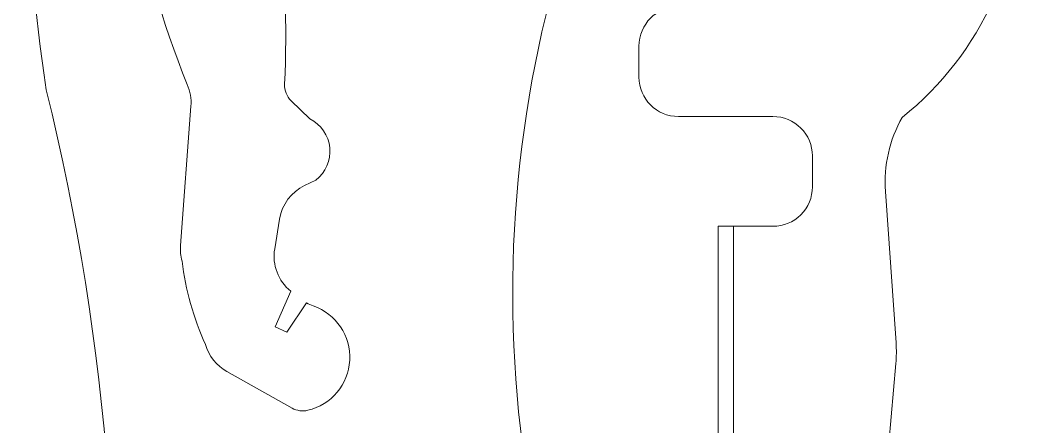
# Model space of a CAD drawing. Header units: millimetres. Extents: x 570 to 650.8, y -8.3 to 42.9.
# Drawn here: x 598.81 to 613.57, y 14.27 to 20.24 of the extents above; entities that cross this region are included whole.
import ezdxf

# ---------------------------------------------------------------- set-up
doc = ezdxf.new("R2010")
doc.units = ezdxf.units.MM
doc.header["$MEASUREMENT"] = 0
doc.layers.add('Layer 1', color=7, linetype='Continuous')

msp = doc.modelspace()

# ---------------------------------------------------------------- linework, layer by layer
at = {"layer": 'Layer 1', "color": 4, "lineweight": 9}
for points in [[(599.08779, 26.03094), (598.81253, 23.76688), (598.84921, 21.47574), (599.19673, 19.22163)], [(600.21809, 25.06892), (600.17342, 23.09439), (600.52957, 21.13126), (601.26503, 19.29832)], [(602.69501, 19.30327), (602.77379, 21.03112), (602.56157, 22.75989), (602.06728, 24.41747)], [(611.76066, 18.81549), (612.92932, 19.75238), (613.57486, 21.19502), (613.49482, 22.69071)], [(606.64974, 20.78334), (605.96407, 18.25746), (605.85739, 15.60939), (606.33771, 13.03659)], [(608.47423, 20.44181), (608.15469, 20.44176), (607.89562, 20.18272), (607.89562, 19.86319)], [(607.89563, 19.86322), (607.89563, 19.86322), (607.89563, 19.40723), (607.89563, 19.40723)], [(607.89563, 19.86322), (607.89563, 19.86322), (607.89563, 19.40723), (607.89563, 19.40723)], [(607.89563, 19.86322), (607.89563, 19.86322), (607.89563, 19.40723), (607.89563, 19.40723)], [(607.89563, 19.86322), (607.89563, 19.86322), (607.89563, 19.40723), (607.89563, 19.40723)], [(607.89563, 19.86322), (607.89563, 19.86322), (607.89563, 19.40723), (607.89563, 19.40723)], [(607.89563, 19.86322), (607.89563, 19.86322), (607.89563, 19.40723), (607.89563, 19.40723)], [(607.89563, 19.86322), (607.89563, 19.86322), (607.89563, 19.40723), (607.89563, 19.40723)], [(607.89563, 19.86322), (607.89563, 19.86322), (607.89563, 19.40723), (607.89563, 19.40723)], [(607.89563, 19.86322), (607.89563, 19.86322), (607.89563, 19.40723), (607.89563, 19.40723)], [(607.89563, 19.86322), (607.89563, 19.86322), (607.89563, 19.40723), (607.89563, 19.40723)], [(607.89563, 19.86322), (607.89563, 19.86322), (607.89563, 19.40723), (607.89563, 19.40723)], [(607.89563, 19.86322), (607.89563, 19.86322), (607.89563, 19.40723), (607.89563, 19.40723)], [(607.89563, 19.86322), (607.89563, 19.86322), (607.89563, 19.40723), (607.89563, 19.40723)], [(607.89563, 19.86322), (607.89563, 19.86322), (607.89563, 19.40723), (607.89563, 19.40723)], [(607.89563, 19.86322), (607.89563, 19.86322), (607.89563, 19.40723), (607.89563, 19.40723)], [(607.89563, 19.86322), (607.89563, 19.86322), (607.89563, 19.40723), (607.89563, 19.40723)], [(607.89563, 19.86322), (607.89563, 19.86322), (607.89563, 19.40723), (607.89563, 19.40723)], [(607.89563, 19.86322), (607.89563, 19.86322), (607.89563, 19.40723), (607.89563, 19.40723)], [(607.89563, 19.86322), (607.89563, 19.86322), (607.89563, 19.40723), (607.89563, 19.40723)], [(607.89563, 19.86322), (607.89563, 19.86322), (607.89563, 19.40723), (607.89563, 19.40723)], [(607.89563, 19.86322), (607.89563, 19.86322), (607.89563, 19.40723), (607.89563, 19.40723)], [(607.89563, 19.40723), (607.89563, 19.08772), (608.15469, 18.82863), (608.47422, 18.82863)], [(600.05884, 7.75259), (600.41179, 11.59692), (600.12039, 15.47323), (599.19673, 19.22163)], [(601.32021, 18.97901), (601.32839, 19.08837), (601.30943, 19.19803), (601.26498, 19.29832)], [(602.69501, 19.30327), (602.69079, 19.21157), (602.72592, 19.12249), (602.79163, 19.05842)], [(602.79164, 19.05843), (602.79164, 19.05843), (603.06358, 18.79307), (603.06358, 18.79307)], [(602.79164, 19.05843), (602.79164, 19.05843), (603.06358, 18.79307), (603.06358, 18.79307)], [(602.79164, 19.05843), (602.79164, 19.05843), (603.06358, 18.79307), (603.06358, 18.79307)], [(602.79164, 19.05843), (602.79164, 19.05843), (603.06358, 18.79307), (603.06358, 18.79307)], [(602.79164, 19.05843), (602.79164, 19.05843), (603.06358, 18.79307), (603.06358, 18.79307)], [(602.79164, 19.05843), (602.79164, 19.05843), (603.06358, 18.79307), (603.06358, 18.79307)], [(602.79164, 19.05843), (602.79164, 19.05843), (603.06358, 18.79307), (603.06358, 18.79307)], [(602.79164, 19.05843), (602.79164, 19.05843), (603.06358, 18.79307), (603.06358, 18.79307)], [(602.79164, 19.05843), (602.79164, 19.05843), (603.06358, 18.79307), (603.06358, 18.79307)], [(602.79164, 19.05843), (602.79164, 19.05843), (603.06358, 18.79307), (603.06358, 18.79307)], [(602.79164, 19.05843), (602.79164, 19.05843), (603.06358, 18.79307), (603.06358, 18.79307)], [(602.79164, 19.05843), (602.79164, 19.05843), (603.06358, 18.79307), (603.06358, 18.79307)], [(602.79164, 19.05843), (602.79164, 19.05843), (603.06358, 18.79307), (603.06358, 18.79307)], [(602.79164, 19.05843), (602.79164, 19.05843), (603.06358, 18.79307), (603.06358, 18.79307)], [(602.79164, 19.05843), (602.79164, 19.05843), (603.06358, 18.79307), (603.06358, 18.79307)], [(602.79164, 19.05843), (602.79164, 19.05843), (603.06358, 18.79307), (603.06358, 18.79307)], [(602.79164, 19.05843), (602.79164, 19.05843), (603.06358, 18.79307), (603.06358, 18.79307)], [(602.79164, 19.05843), (602.79164, 19.05843), (603.06358, 18.79307), (603.06358, 18.79307)], [(602.79164, 19.05843), (602.79164, 19.05843), (603.06358, 18.79307), (603.06358, 18.79307)], [(602.79164, 19.05843), (602.79164, 19.05843), (603.06358, 18.79307), (603.06358, 18.79307)], [(602.79164, 19.05843), (602.79164, 19.05843), (603.06358, 18.79307), (603.06358, 18.79307)], [(601.32021, 18.97901), (601.32021, 18.97901), (601.16692, 16.93466), (601.16692, 16.93466)], [(601.32021, 18.97901), (601.32021, 18.97901), (601.16692, 16.93466), (601.16692, 16.93466)], [(601.32021, 18.97901), (601.32021, 18.97901), (601.16692, 16.93466), (601.16692, 16.93466)], [(601.32021, 18.97901), (601.32021, 18.97901), (601.16692, 16.93466), (601.16692, 16.93466)], [(601.32021, 18.97901), (601.32021, 18.97901), (601.16692, 16.93466), (601.16692, 16.93466)], [(601.32021, 18.97901), (601.32021, 18.97901), (601.16692, 16.93466), (601.16692, 16.93466)], [(601.32021, 18.97901), (601.32021, 18.97901), (601.16692, 16.93466), (601.16692, 16.93466)], [(601.32021, 18.97901), (601.32021, 18.97901), (601.16692, 16.93466), (601.16692, 16.93466)], [(601.32021, 18.97901), (601.32021, 18.97901), (601.16692, 16.93466), (601.16692, 16.93466)], [(601.32021, 18.97901), (601.32021, 18.97901), (601.16692, 16.93466), (601.16692, 16.93466)], [(601.32021, 18.97901), (601.32021, 18.97901), (601.16692, 16.93466), (601.16692, 16.93466)], [(601.32021, 18.97901), (601.32021, 18.97901), (601.16692, 16.93466), (601.16692, 16.93466)], [(601.32021, 18.97901), (601.32021, 18.97901), (601.16692, 16.93466), (601.16692, 16.93466)], [(601.32021, 18.97901), (601.32021, 18.97901), (601.16692, 16.93466), (601.16692, 16.93466)], [(601.32021, 18.97901), (601.32021, 18.97901), (601.16692, 16.93466), (601.16692, 16.93466)], [(601.32021, 18.97901), (601.32021, 18.97901), (601.16692, 16.93466), (601.16692, 16.93466)], [(601.32021, 18.97901), (601.32021, 18.97901), (601.16692, 16.93466), (601.16692, 16.93466)], [(601.32021, 18.97901), (601.32021, 18.97901), (601.16692, 16.93466), (601.16692, 16.93466)], [(601.32021, 18.97901), (601.32021, 18.97901), (601.16692, 16.93466), (601.16692, 16.93466)], [(601.32021, 18.97901), (601.32021, 18.97901), (601.16692, 16.93466), (601.16692, 16.93466)], [(601.32021, 18.97901), (601.32021, 18.97901), (601.16692, 16.93466), (601.16692, 16.93466)], [(608.47423, 18.82863), (608.47423, 18.82863), (609.05644, 18.82863), (609.05644, 18.82863)], [(608.47423, 18.82863), (608.47423, 18.82863), (609.05644, 18.82863), (609.05644, 18.82863)], [(608.47423, 18.82863), (608.47423, 18.82863), (609.05644, 18.82863), (609.05644, 18.82863)], [(608.47423, 18.82863), (608.47423, 18.82863), (609.05644, 18.82863), (609.05644, 18.82863)], [(608.47423, 18.82863), (608.47423, 18.82863), (609.05644, 18.82863), (609.05644, 18.82863)], [(608.47423, 18.82863), (608.47423, 18.82863), (609.05644, 18.82863), (609.05644, 18.82863)], [(608.47423, 18.82863), (608.47423, 18.82863), (609.05644, 18.82863), (609.05644, 18.82863)], [(608.47423, 18.82863), (608.47423, 18.82863), (609.05644, 18.82863), (609.05644, 18.82863)], [(608.47423, 18.82863), (608.47423, 18.82863), (609.05644, 18.82863), (609.05644, 18.82863)], [(608.47423, 18.82863), (608.47423, 18.82863), (609.05644, 18.82863), (609.05644, 18.82863)], [(608.47423, 18.82863), (608.47423, 18.82863), (609.05644, 18.82863), (609.05644, 18.82863)], [(608.47423, 18.82863), (608.47423, 18.82863), (609.05644, 18.82863), (609.05644, 18.82863)], [(608.47423, 18.82863), (608.47423, 18.82863), (609.05644, 18.82863), (609.05644, 18.82863)], [(608.47423, 18.82863), (608.47423, 18.82863), (609.05644, 18.82863), (609.05644, 18.82863)], [(608.47423, 18.82863), (608.47423, 18.82863), (609.05644, 18.82863), (609.05644, 18.82863)], [(608.47423, 18.82863), (608.47423, 18.82863), (609.05644, 18.82863), (609.05644, 18.82863)], [(608.47423, 18.82863), (608.47423, 18.82863), (609.05644, 18.82863), (609.05644, 18.82863)], [(608.47423, 18.82863), (608.47423, 18.82863), (609.05644, 18.82863), (609.05644, 18.82863)], [(608.47423, 18.82863), (608.47423, 18.82863), (609.05644, 18.82863), (609.05644, 18.82863)], [(608.47423, 18.82863), (608.47423, 18.82863), (609.05644, 18.82863), (609.05644, 18.82863)], [(608.47423, 18.82863), (608.47423, 18.82863), (609.05644, 18.82863), (609.05644, 18.82863)], [(609.05644, 18.82863), (609.05644, 18.82863), (609.28426, 18.82863), (609.28426, 18.82863)], [(609.05644, 18.82863), (609.05644, 18.82863), (609.28426, 18.82863), (609.28426, 18.82863)], [(609.05644, 18.82863), (609.05644, 18.82863), (609.28426, 18.82863), (609.28426, 18.82863)], [(609.05644, 18.82863), (609.05644, 18.82863), (609.28426, 18.82863), (609.28426, 18.82863)], [(609.05644, 18.82863), (609.05644, 18.82863), (609.28426, 18.82863), (609.28426, 18.82863)], [(609.05644, 18.82863), (609.05644, 18.82863), (609.28426, 18.82863), (609.28426, 18.82863)], [(609.05644, 18.82863), (609.05644, 18.82863), (609.28426, 18.82863), (609.28426, 18.82863)], [(609.05644, 18.82863), (609.05644, 18.82863), (609.28426, 18.82863), (609.28426, 18.82863)], [(609.05644, 18.82863), (609.05644, 18.82863), (609.28426, 18.82863), (609.28426, 18.82863)], [(609.05644, 18.82863), (609.05644, 18.82863), (609.28426, 18.82863), (609.28426, 18.82863)], [(609.05644, 18.82863), (609.05644, 18.82863), (609.28426, 18.82863), (609.28426, 18.82863)], [(609.05644, 18.82863), (609.05644, 18.82863), (609.28426, 18.82863), (609.28426, 18.82863)], [(609.05644, 18.82863), (609.05644, 18.82863), (609.28426, 18.82863), (609.28426, 18.82863)], [(609.05644, 18.82863), (609.05644, 18.82863), (609.28426, 18.82863), (609.28426, 18.82863)], [(609.05644, 18.82863), (609.05644, 18.82863), (609.28426, 18.82863), (609.28426, 18.82863)], [(609.05644, 18.82863), (609.05644, 18.82863), (609.28426, 18.82863), (609.28426, 18.82863)], [(609.05644, 18.82863), (609.05644, 18.82863), (609.28426, 18.82863), (609.28426, 18.82863)], [(609.05644, 18.82863), (609.05644, 18.82863), (609.28426, 18.82863), (609.28426, 18.82863)], [(609.05644, 18.82863), (609.05644, 18.82863), (609.28426, 18.82863), (609.28426, 18.82863)], [(609.05644, 18.82863), (609.05644, 18.82863), (609.28426, 18.82863), (609.28426, 18.82863)], [(609.05644, 18.82863), (609.05644, 18.82863), (609.28426, 18.82863), (609.28426, 18.82863)], [(609.28426, 18.82863), (609.28426, 18.82863), (609.86284, 18.82863), (609.86284, 18.82863)], [(609.28426, 18.82863), (609.28426, 18.82863), (609.86284, 18.82863), (609.86284, 18.82863)], [(609.28426, 18.82863), (609.28426, 18.82863), (609.86284, 18.82863), (609.86284, 18.82863)], [(609.28426, 18.82863), (609.28426, 18.82863), (609.86284, 18.82863), (609.86284, 18.82863)], [(609.28426, 18.82863), (609.28426, 18.82863), (609.86284, 18.82863), (609.86284, 18.82863)], [(609.28426, 18.82863), (609.28426, 18.82863), (609.86284, 18.82863), (609.86284, 18.82863)], [(609.28426, 18.82863), (609.28426, 18.82863), (609.86284, 18.82863), (609.86284, 18.82863)], [(609.28426, 18.82863), (609.28426, 18.82863), (609.86284, 18.82863), (609.86284, 18.82863)], [(609.28426, 18.82863), (609.28426, 18.82863), (609.86284, 18.82863), (609.86284, 18.82863)], [(609.28426, 18.82863), (609.28426, 18.82863), (609.86284, 18.82863), (609.86284, 18.82863)], [(609.28426, 18.82863), (609.28426, 18.82863), (609.86284, 18.82863), (609.86284, 18.82863)], [(609.28426, 18.82863), (609.28426, 18.82863), (609.86284, 18.82863), (609.86284, 18.82863)], [(609.28426, 18.82863), (609.28426, 18.82863), (609.86284, 18.82863), (609.86284, 18.82863)], [(609.28426, 18.82863), (609.28426, 18.82863), (609.86284, 18.82863), (609.86284, 18.82863)], [(609.28426, 18.82863), (609.28426, 18.82863), (609.86284, 18.82863), (609.86284, 18.82863)], [(609.28426, 18.82863), (609.28426, 18.82863), (609.86284, 18.82863), (609.86284, 18.82863)], [(609.28426, 18.82863), (609.28426, 18.82863), (609.86284, 18.82863), (609.86284, 18.82863)], [(609.28426, 18.82863), (609.28426, 18.82863), (609.86284, 18.82863), (609.86284, 18.82863)], [(609.28426, 18.82863), (609.28426, 18.82863), (609.86284, 18.82863), (609.86284, 18.82863)], [(609.28426, 18.82863), (609.28426, 18.82863), (609.86284, 18.82863), (609.86284, 18.82863)], [(609.28426, 18.82863), (609.28426, 18.82863), (609.86284, 18.82863), (609.86284, 18.82863)], [(611.76066, 18.81549), (611.57271, 18.48494), (611.48663, 18.10632), (611.51322, 17.72699)], [(610.44144, 18.25004), (610.44144, 18.25004), (610.44144, 17.79408), (610.44144, 17.79408)], [(610.44144, 18.25004), (610.44144, 18.25004), (610.44144, 17.79408), (610.44144, 17.79408)], [(610.44144, 18.25004), (610.44144, 18.25004), (610.44144, 17.79408), (610.44144, 17.79408)], [(610.44144, 18.25004), (610.44144, 18.25004), (610.44144, 17.79408), (610.44144, 17.79408)], [(610.44144, 18.25004), (610.44144, 18.25004), (610.44144, 17.79408), (610.44144, 17.79408)], [(610.44144, 18.25004), (610.44144, 18.25004), (610.44144, 17.79408), (610.44144, 17.79408)], [(610.44144, 18.25004), (610.44144, 18.25004), (610.44144, 17.79408), (610.44144, 17.79408)], [(610.44144, 18.25004), (610.44144, 18.25004), (610.44144, 17.79408), (610.44144, 17.79408)], [(610.44144, 18.25004), (610.44144, 18.25004), (610.44144, 17.79408), (610.44144, 17.79408)], [(610.44144, 18.25004), (610.44144, 18.25004), (610.44144, 17.79408), (610.44144, 17.79408)], [(610.44144, 18.25004), (610.44144, 18.25004), (610.44144, 17.79408), (610.44144, 17.79408)], [(610.44144, 18.25004), (610.44144, 18.25004), (610.44144, 17.79408), (610.44144, 17.79408)], [(610.44144, 18.25004), (610.44144, 18.25004), (610.44144, 17.79408), (610.44144, 17.79408)], [(610.44144, 18.25004), (610.44144, 18.25004), (610.44144, 17.79408), (610.44144, 17.79408)], [(610.44144, 18.25004), (610.44144, 18.25004), (610.44144, 17.79408), (610.44144, 17.79408)], [(610.44144, 18.25004), (610.44144, 18.25004), (610.44144, 17.79408), (610.44144, 17.79408)], [(610.44144, 18.25004), (610.44144, 18.25004), (610.44144, 17.79408), (610.44144, 17.79408)], [(610.44144, 18.25004), (610.44144, 18.25004), (610.44144, 17.79408), (610.44144, 17.79408)], [(610.44144, 18.25004), (610.44144, 18.25004), (610.44144, 17.79408), (610.44144, 17.79408)], [(610.44144, 18.25004), (610.44144, 18.25004), (610.44144, 17.79408), (610.44144, 17.79408)], [(610.44144, 18.25004), (610.44144, 18.25004), (610.44144, 17.79408), (610.44144, 17.79408)], [(603.15231, 17.89364), (603.15231, 17.89364), (602.98857, 17.81472), (602.98857, 17.81472)], [(603.15231, 17.89364), (603.15231, 17.89364), (602.98857, 17.81472), (602.98857, 17.81472)], [(603.15231, 17.89364), (603.15231, 17.89364), (602.98857, 17.81472), (602.98857, 17.81472)], [(603.15231, 17.89364), (603.15231, 17.89364), (602.98857, 17.81472), (602.98857, 17.81472)], [(603.15231, 17.89364), (603.15231, 17.89364), (602.98857, 17.81472), (602.98857, 17.81472)], [(603.15231, 17.89364), (603.15231, 17.89364), (602.98857, 17.81472), (602.98857, 17.81472)], [(603.15231, 17.89364), (603.15231, 17.89364), (602.98857, 17.81472), (602.98857, 17.81472)], [(603.15231, 17.89364), (603.15231, 17.89364), (602.98857, 17.81472), (602.98857, 17.81472)], [(603.15231, 17.89364), (603.15231, 17.89364), (602.98857, 17.81472), (602.98857, 17.81472)], [(603.15231, 17.89364), (603.15231, 17.89364), (602.98857, 17.81472), (602.98857, 17.81472)], [(603.15231, 17.89364), (603.15231, 17.89364), (602.98857, 17.81472), (602.98857, 17.81472)], [(603.15231, 17.89364), (603.15231, 17.89364), (602.98857, 17.81472), (602.98857, 17.81472)], [(603.15231, 17.89364), (603.15231, 17.89364), (602.98857, 17.81472), (602.98857, 17.81472)], [(603.15231, 17.89364), (603.15231, 17.89364), (602.98857, 17.81472), (602.98857, 17.81472)], [(603.15231, 17.89364), (603.15231, 17.89364), (602.98857, 17.81472), (602.98857, 17.81472)], [(603.15231, 17.89364), (603.15231, 17.89364), (602.98857, 17.81472), (602.98857, 17.81472)], [(603.15231, 17.89364), (603.15231, 17.89364), (602.98857, 17.81472), (602.98857, 17.81472)], [(603.15231, 17.89364), (603.15231, 17.89364), (602.98857, 17.81472), (602.98857, 17.81472)], [(603.15231, 17.89364), (603.15231, 17.89364), (602.98857, 17.81472), (602.98857, 17.81472)], [(603.15231, 17.89364), (603.15231, 17.89364), (602.98857, 17.81472), (602.98857, 17.81472)], [(603.15231, 17.89364), (603.15231, 17.89364), (602.98857, 17.81472), (602.98857, 17.81472)], [(602.98857, 17.81472), (602.79304, 17.72051), (602.65568, 17.53684), (602.62066, 17.32267)], [(611.66937, 15.50397), (611.66937, 15.50397), (611.51322, 17.72699), (611.51322, 17.72699)], [(611.66937, 15.50397), (611.66937, 15.50397), (611.51322, 17.72699), (611.51322, 17.72699)], [(611.66937, 15.50397), (611.66937, 15.50397), (611.51322, 17.72699), (611.51322, 17.72699)], [(611.66937, 15.50397), (611.66937, 15.50397), (611.51322, 17.72699), (611.51322, 17.72699)], [(611.66937, 15.50397), (611.66937, 15.50397), (611.51322, 17.72699), (611.51322, 17.72699)], [(611.66937, 15.50397), (611.66937, 15.50397), (611.51322, 17.72699), (611.51322, 17.72699)], [(611.66937, 15.50397), (611.66937, 15.50397), (611.51322, 17.72699), (611.51322, 17.72699)], [(611.66937, 15.50397), (611.66937, 15.50397), (611.51322, 17.72699), (611.51322, 17.72699)], [(611.66937, 15.50397), (611.66937, 15.50397), (611.51322, 17.72699), (611.51322, 17.72699)], [(611.66937, 15.50397), (611.66937, 15.50397), (611.51322, 17.72699), (611.51322, 17.72699)], [(611.66937, 15.50397), (611.66937, 15.50397), (611.51322, 17.72699), (611.51322, 17.72699)], [(611.66937, 15.50397), (611.66937, 15.50397), (611.51322, 17.72699), (611.51322, 17.72699)], [(611.66937, 15.50397), (611.66937, 15.50397), (611.51322, 17.72699), (611.51322, 17.72699)], [(611.66937, 15.50397), (611.66937, 15.50397), (611.51322, 17.72699), (611.51322, 17.72699)], [(611.66937, 15.50397), (611.66937, 15.50397), (611.51322, 17.72699), (611.51322, 17.72699)], [(611.66937, 15.50397), (611.66937, 15.50397), (611.51322, 17.72699), (611.51322, 17.72699)], [(611.66937, 15.50397), (611.66937, 15.50397), (611.51322, 17.72699), (611.51322, 17.72699)], [(611.66937, 15.50397), (611.66937, 15.50397), (611.51322, 17.72699), (611.51322, 17.72699)], [(611.66937, 15.50397), (611.66937, 15.50397), (611.51322, 17.72699), (611.51322, 17.72699)], [(611.66937, 15.50397), (611.66937, 15.50397), (611.51322, 17.72699), (611.51322, 17.72699)], [(611.66937, 15.50397), (611.66937, 15.50397), (611.51322, 17.72699), (611.51322, 17.72699)], [(602.62067, 17.32267), (602.62067, 17.32267), (602.54896, 16.88434), (602.54896, 16.88434)], [(602.62067, 17.32267), (602.62067, 17.32267), (602.54896, 16.88434), (602.54896, 16.88434)], [(602.62067, 17.32267), (602.62067, 17.32267), (602.54896, 16.88434), (602.54896, 16.88434)], [(602.62067, 17.32267), (602.62067, 17.32267), (602.54896, 16.88434), (602.54896, 16.88434)], [(602.62067, 17.32267), (602.62067, 17.32267), (602.54896, 16.88434), (602.54896, 16.88434)], [(602.62067, 17.32267), (602.62067, 17.32267), (602.54896, 16.88434), (602.54896, 16.88434)], [(602.62067, 17.32267), (602.62067, 17.32267), (602.54896, 16.88434), (602.54896, 16.88434)], [(602.62067, 17.32267), (602.62067, 17.32267), (602.54896, 16.88434), (602.54896, 16.88434)], [(602.62067, 17.32267), (602.62067, 17.32267), (602.54896, 16.88434), (602.54896, 16.88434)], [(602.62067, 17.32267), (602.62067, 17.32267), (602.54896, 16.88434), (602.54896, 16.88434)], [(602.62067, 17.32267), (602.62067, 17.32267), (602.54896, 16.88434), (602.54896, 16.88434)], [(602.62067, 17.32267), (602.62067, 17.32267), (602.54896, 16.88434), (602.54896, 16.88434)], [(602.62067, 17.32267), (602.62067, 17.32267), (602.54896, 16.88434), (602.54896, 16.88434)], [(602.62067, 17.32267), (602.62067, 17.32267), (602.54896, 16.88434), (602.54896, 16.88434)], [(602.62067, 17.32267), (602.62067, 17.32267), (602.54896, 16.88434), (602.54896, 16.88434)], [(602.62067, 17.32267), (602.62067, 17.32267), (602.54896, 16.88434), (602.54896, 16.88434)], [(602.62067, 17.32267), (602.62067, 17.32267), (602.54896, 16.88434), (602.54896, 16.88434)], [(602.62067, 17.32267), (602.62067, 17.32267), (602.54896, 16.88434), (602.54896, 16.88434)], [(602.62067, 17.32267), (602.62067, 17.32267), (602.54896, 16.88434), (602.54896, 16.88434)], [(602.62067, 17.32267), (602.62067, 17.32267), (602.54896, 16.88434), (602.54896, 16.88434)], [(602.62067, 17.32267), (602.62067, 17.32267), (602.54896, 16.88434), (602.54896, 16.88434)], [(609.86647, 17.21552), (609.86647, 17.21552), (609.05644, 17.21552), (609.05644, 17.21552)], [(609.86647, 17.21552), (609.86647, 17.21552), (609.05644, 17.21552), (609.05644, 17.21552)], [(609.86647, 17.21552), (609.86647, 17.21552), (609.05644, 17.21552), (609.05644, 17.21552)], [(609.86647, 17.21552), (609.86647, 17.21552), (609.05644, 17.21552), (609.05644, 17.21552)], [(609.86647, 17.21552), (609.86647, 17.21552), (609.05644, 17.21552), (609.05644, 17.21552)], [(609.86647, 17.21552), (609.86647, 17.21552), (609.05644, 17.21552), (609.05644, 17.21552)], [(609.86647, 17.21552), (609.86647, 17.21552), (609.05644, 17.21552), (609.05644, 17.21552)], [(609.86647, 17.21552), (609.86647, 17.21552), (609.05644, 17.21552), (609.05644, 17.21552)], [(609.86647, 17.21552), (609.86647, 17.21552), (609.05644, 17.21552), (609.05644, 17.21552)], [(609.86647, 17.21552), (609.86647, 17.21552), (609.05644, 17.21552), (609.05644, 17.21552)], [(609.86647, 17.21552), (609.86647, 17.21552), (609.05644, 17.21552), (609.05644, 17.21552)], [(609.86647, 17.21552), (609.86647, 17.21552), (609.05644, 17.21552), (609.05644, 17.21552)], [(609.86647, 17.21552), (609.86647, 17.21552), (609.05644, 17.21552), (609.05644, 17.21552)], [(609.86647, 17.21552), (609.86647, 17.21552), (609.05644, 17.21552), (609.05644, 17.21552)], [(609.86647, 17.21552), (609.86647, 17.21552), (609.05644, 17.21552), (609.05644, 17.21552)], [(609.86647, 17.21552), (609.86647, 17.21552), (609.05644, 17.21552), (609.05644, 17.21552)], [(609.86647, 17.21552), (609.86647, 17.21552), (609.05644, 17.21552), (609.05644, 17.21552)], [(609.86647, 17.21552), (609.86647, 17.21552), (609.05644, 17.21552), (609.05644, 17.21552)], [(609.86647, 17.21552), (609.86647, 17.21552), (609.05644, 17.21552), (609.05644, 17.21552)], [(609.86647, 17.21552), (609.86647, 17.21552), (609.05644, 17.21552), (609.05644, 17.21552)], [(609.86647, 17.21552), (609.86647, 17.21552), (609.05644, 17.21552), (609.05644, 17.21552)], [(609.05644, 17.21552), (609.05644, 17.21552), (609.05644, 7.90774), (609.05644, 7.90774)], [(609.05644, 17.21552), (609.05644, 17.21552), (609.05644, 7.90774), (609.05644, 7.90774)], [(609.05644, 17.21552), (609.05644, 17.21552), (609.05644, 7.90774), (609.05644, 7.90774)], [(609.05644, 17.21552), (609.05644, 17.21552), (609.05644, 7.90774), (609.05644, 7.90774)], [(609.05644, 17.21552), (609.05644, 17.21552), (609.05644, 7.90774), (609.05644, 7.90774)], [(609.05644, 17.21552), (609.05644, 17.21552), (609.05644, 7.90774), (609.05644, 7.90774)], [(609.05644, 17.21552), (609.05644, 17.21552), (609.05644, 7.90774), (609.05644, 7.90774)], [(609.05644, 17.21552), (609.05644, 17.21552), (609.05644, 7.90774), (609.05644, 7.90774)], [(609.05644, 17.21552), (609.05644, 17.21552), (609.05644, 7.90774), (609.05644, 7.90774)], [(609.05644, 17.21552), (609.05644, 17.21552), (609.05644, 7.90774), (609.05644, 7.90774)], [(609.05644, 17.21552), (609.05644, 17.21552), (609.05644, 7.90774), (609.05644, 7.90774)], [(609.05644, 17.21552), (609.05644, 17.21552), (609.05644, 7.90774), (609.05644, 7.90774)], [(609.05644, 17.21552), (609.05644, 17.21552), (609.05644, 7.90774), (609.05644, 7.90774)], [(609.05644, 17.21552), (609.05644, 17.21552), (609.05644, 7.90774), (609.05644, 7.90774)], [(609.05644, 17.21552), (609.05644, 17.21552), (609.05644, 7.90774), (609.05644, 7.90774)], [(609.05644, 17.21552), (609.05644, 17.21552), (609.05644, 7.90774), (609.05644, 7.90774)], [(609.05644, 17.21552), (609.05644, 17.21552), (609.05644, 7.90774), (609.05644, 7.90774)], [(609.05644, 17.21552), (609.05644, 17.21552), (609.05644, 7.90774), (609.05644, 7.90774)], [(609.05644, 17.21552), (609.05644, 17.21552), (609.05644, 7.90774), (609.05644, 7.90774)], [(609.05644, 17.21552), (609.05644, 17.21552), (609.05644, 7.90774), (609.05644, 7.90774)], [(609.05644, 17.21552), (609.05644, 17.21552), (609.05644, 7.90774), (609.05644, 7.90774)], [(609.28426, 17.21552), (609.28426, 17.21552), (609.28426, 7.90774), (609.28426, 7.90774)], [(609.28426, 17.21552), (609.28426, 17.21552), (609.28426, 7.90774), (609.28426, 7.90774)], [(609.28426, 17.21552), (609.28426, 17.21552), (609.28426, 7.90774), (609.28426, 7.90774)], [(609.28426, 17.21552), (609.28426, 17.21552), (609.28426, 7.90774), (609.28426, 7.90774)], [(609.28426, 17.21552), (609.28426, 17.21552), (609.28426, 7.90774), (609.28426, 7.90774)], [(609.28426, 17.21552), (609.28426, 17.21552), (609.28426, 7.90774), (609.28426, 7.90774)], [(609.28426, 17.21552), (609.28426, 17.21552), (609.28426, 7.90774), (609.28426, 7.90774)], [(609.28426, 17.21552), (609.28426, 17.21552), (609.28426, 7.90774), (609.28426, 7.90774)], [(609.28426, 17.21552), (609.28426, 17.21552), (609.28426, 7.90774), (609.28426, 7.90774)], [(609.28426, 17.21552), (609.28426, 17.21552), (609.28426, 7.90774), (609.28426, 7.90774)], [(609.28426, 17.21552), (609.28426, 17.21552), (609.28426, 7.90774), (609.28426, 7.90774)], [(609.28426, 17.21552), (609.28426, 17.21552), (609.28426, 7.90774), (609.28426, 7.90774)], [(609.28426, 17.21552), (609.28426, 17.21552), (609.28426, 7.90774), (609.28426, 7.90774)], [(609.28426, 17.21552), (609.28426, 17.21552), (609.28426, 7.90774), (609.28426, 7.90774)], [(609.28426, 17.21552), (609.28426, 17.21552), (609.28426, 7.90774), (609.28426, 7.90774)], [(609.28426, 17.21552), (609.28426, 17.21552), (609.28426, 7.90774), (609.28426, 7.90774)], [(609.28426, 17.21552), (609.28426, 17.21552), (609.28426, 7.90774), (609.28426, 7.90774)], [(609.28426, 17.21552), (609.28426, 17.21552), (609.28426, 7.90774), (609.28426, 7.90774)], [(609.28426, 17.21552), (609.28426, 17.21552), (609.28426, 7.90774), (609.28426, 7.90774)], [(609.28426, 17.21552), (609.28426, 17.21552), (609.28426, 7.90774), (609.28426, 7.90774)], [(609.28426, 17.21552), (609.28426, 17.21552), (609.28426, 7.90774), (609.28426, 7.90774)], [(601.16692, 16.93466), (601.16113, 16.85722), (601.16894, 16.77934), (601.19002, 16.70469)], [(602.54896, 16.88434), (602.51051, 16.64976), (602.60019, 16.41246), (602.78422, 16.26191)], [(601.19003, 16.70469), (601.23964, 16.28146), (601.35573, 15.86873), (601.53402, 15.48166)], [(602.78423, 16.26191), (602.78423, 16.26191), (602.55489, 15.73902), (602.55489, 15.73902)], [(602.78423, 16.26191), (602.78423, 16.26191), (602.55489, 15.73902), (602.55489, 15.73902)], [(602.78423, 16.26191), (602.78423, 16.26191), (602.55489, 15.73902), (602.55489, 15.73902)], [(602.78423, 16.26191), (602.78423, 16.26191), (602.55489, 15.73902), (602.55489, 15.73902)], [(602.78423, 16.26191), (602.78423, 16.26191), (602.55489, 15.73902), (602.55489, 15.73902)], [(602.78423, 16.26191), (602.78423, 16.26191), (602.55489, 15.73902), (602.55489, 15.73902)], [(602.78423, 16.26191), (602.78423, 16.26191), (602.55489, 15.73902), (602.55489, 15.73902)], [(602.78423, 16.26191), (602.78423, 16.26191), (602.55489, 15.73902), (602.55489, 15.73902)], [(602.78423, 16.26191), (602.78423, 16.26191), (602.55489, 15.73902), (602.55489, 15.73902)], [(602.78423, 16.26191), (602.78423, 16.26191), (602.55489, 15.73902), (602.55489, 15.73902)], [(602.78423, 16.26191), (602.78423, 16.26191), (602.55489, 15.73902), (602.55489, 15.73902)], [(602.78423, 16.26191), (602.78423, 16.26191), (602.55489, 15.73902), (602.55489, 15.73902)], [(602.78423, 16.26191), (602.78423, 16.26191), (602.55489, 15.73902), (602.55489, 15.73902)], [(602.78423, 16.26191), (602.78423, 16.26191), (602.55489, 15.73902), (602.55489, 15.73902)], [(602.78423, 16.26191), (602.78423, 16.26191), (602.55489, 15.73902), (602.55489, 15.73902)], [(602.78423, 16.26191), (602.78423, 16.26191), (602.55489, 15.73902), (602.55489, 15.73902)], [(602.78423, 16.26191), (602.78423, 16.26191), (602.55489, 15.73902), (602.55489, 15.73902)], [(602.78423, 16.26191), (602.78423, 16.26191), (602.55489, 15.73902), (602.55489, 15.73902)], [(602.78423, 16.26191), (602.78423, 16.26191), (602.55489, 15.73902), (602.55489, 15.73902)], [(602.78423, 16.26191), (602.78423, 16.26191), (602.55489, 15.73902), (602.55489, 15.73902)], [(602.78423, 16.26191), (602.78423, 16.26191), (602.55489, 15.73902), (602.55489, 15.73902)], [(602.72914, 15.66254), (602.72914, 15.66254), (603.01384, 16.08949), (603.01384, 16.08949)], [(602.72914, 15.66254), (602.72914, 15.66254), (603.01384, 16.08949), (603.01384, 16.08949)], [(602.72914, 15.66254), (602.72914, 15.66254), (603.01384, 16.08949), (603.01384, 16.08949)], [(602.72914, 15.66254), (602.72914, 15.66254), (603.01384, 16.08949), (603.01384, 16.08949)], [(602.72914, 15.66254), (602.72914, 15.66254), (603.01384, 16.08949), (603.01384, 16.08949)], [(602.72914, 15.66254), (602.72914, 15.66254), (603.01384, 16.08949), (603.01384, 16.08949)], [(602.72914, 15.66254), (602.72914, 15.66254), (603.01384, 16.08949), (603.01384, 16.08949)], [(602.72914, 15.66254), (602.72914, 15.66254), (603.01384, 16.08949), (603.01384, 16.08949)], [(602.72914, 15.66254), (602.72914, 15.66254), (603.01384, 16.08949), (603.01384, 16.08949)], [(602.72914, 15.66254), (602.72914, 15.66254), (603.01384, 16.08949), (603.01384, 16.08949)], [(602.72914, 15.66254), (602.72914, 15.66254), (603.01384, 16.08949), (603.01384, 16.08949)], [(602.72914, 15.66254), (602.72914, 15.66254), (603.01384, 16.08949), (603.01384, 16.08949)], [(602.72914, 15.66254), (602.72914, 15.66254), (603.01384, 16.08949), (603.01384, 16.08949)], [(602.72914, 15.66254), (602.72914, 15.66254), (603.01384, 16.08949), (603.01384, 16.08949)], [(602.72914, 15.66254), (602.72914, 15.66254), (603.01384, 16.08949), (603.01384, 16.08949)], [(602.72914, 15.66254), (602.72914, 15.66254), (603.01384, 16.08949), (603.01384, 16.08949)], [(602.72914, 15.66254), (602.72914, 15.66254), (603.01384, 16.08949), (603.01384, 16.08949)], [(602.72914, 15.66254), (602.72914, 15.66254), (603.01384, 16.08949), (603.01384, 16.08949)], [(602.72914, 15.66254), (602.72914, 15.66254), (603.01384, 16.08949), (603.01384, 16.08949)], [(602.72914, 15.66254), (602.72914, 15.66254), (603.01384, 16.08949), (603.01384, 16.08949)], [(602.72914, 15.66254), (602.72914, 15.66254), (603.01384, 16.08949), (603.01384, 16.08949)], [(603.01384, 16.08949), (603.04584, 16.07217), (603.07927, 16.05743), (603.11372, 16.04566)], [(602.55489, 15.73902), (602.55489, 15.73902), (602.72914, 15.66254), (602.72914, 15.66254)], [(602.55489, 15.73902), (602.55489, 15.73902), (602.72914, 15.66254), (602.72914, 15.66254)], [(602.55489, 15.73902), (602.55489, 15.73902), (602.72914, 15.66254), (602.72914, 15.66254)], [(602.55489, 15.73902), (602.55489, 15.73902), (602.72914, 15.66254), (602.72914, 15.66254)], [(602.55489, 15.73902), (602.55489, 15.73902), (602.72914, 15.66254), (602.72914, 15.66254)], [(602.55489, 15.73902), (602.55489, 15.73902), (602.72914, 15.66254), (602.72914, 15.66254)], [(602.55489, 15.73902), (602.55489, 15.73902), (602.72914, 15.66254), (602.72914, 15.66254)], [(602.55489, 15.73902), (602.55489, 15.73902), (602.72914, 15.66254), (602.72914, 15.66254)], [(602.55489, 15.73902), (602.55489, 15.73902), (602.72914, 15.66254), (602.72914, 15.66254)], [(602.55489, 15.73902), (602.55489, 15.73902), (602.72914, 15.66254), (602.72914, 15.66254)], [(602.55489, 15.73902), (602.55489, 15.73902), (602.72914, 15.66254), (602.72914, 15.66254)], [(602.55489, 15.73902), (602.55489, 15.73902), (602.72914, 15.66254), (602.72914, 15.66254)], [(602.55489, 15.73902), (602.55489, 15.73902), (602.72914, 15.66254), (602.72914, 15.66254)], [(602.55489, 15.73902), (602.55489, 15.73902), (602.72914, 15.66254), (602.72914, 15.66254)], [(602.55489, 15.73902), (602.55489, 15.73902), (602.72914, 15.66254), (602.72914, 15.66254)], [(602.55489, 15.73902), (602.55489, 15.73902), (602.72914, 15.66254), (602.72914, 15.66254)], [(602.55489, 15.73902), (602.55489, 15.73902), (602.72914, 15.66254), (602.72914, 15.66254)], [(602.55489, 15.73902), (602.55489, 15.73902), (602.72914, 15.66254), (602.72914, 15.66254)], [(602.55489, 15.73902), (602.55489, 15.73902), (602.72914, 15.66254), (602.72914, 15.66254)], [(602.55489, 15.73902), (602.55489, 15.73902), (602.72914, 15.66254), (602.72914, 15.66254)], [(602.55489, 15.73902), (602.55489, 15.73902), (602.72914, 15.66254), (602.72914, 15.66254)], [(611.66669, 15.20081), (611.67554, 15.30164), (611.67642, 15.40293), (611.66937, 15.50397)], [(601.53403, 15.48166), (601.58179, 15.31184), (601.69511, 15.16781), (601.84904, 15.08143)], [(601.84907, 15.08143), (601.84907, 15.08143), (602.80416, 14.54573), (602.80416, 14.54573)], [(601.84907, 15.08143), (601.84907, 15.08143), (602.80416, 14.54573), (602.80416, 14.54573)], [(601.84907, 15.08143), (601.84907, 15.08143), (602.80416, 14.54573), (602.80416, 14.54573)], [(601.84907, 15.08143), (601.84907, 15.08143), (602.80416, 14.54573), (602.80416, 14.54573)], [(601.84907, 15.08143), (601.84907, 15.08143), (602.80416, 14.54573), (602.80416, 14.54573)], [(601.84907, 15.08143), (601.84907, 15.08143), (602.80416, 14.54573), (602.80416, 14.54573)], [(601.84907, 15.08143), (601.84907, 15.08143), (602.80416, 14.54573), (602.80416, 14.54573)], [(601.84907, 15.08143), (601.84907, 15.08143), (602.80416, 14.54573), (602.80416, 14.54573)], [(601.84907, 15.08143), (601.84907, 15.08143), (602.80416, 14.54573), (602.80416, 14.54573)], [(601.84907, 15.08143), (601.84907, 15.08143), (602.80416, 14.54573), (602.80416, 14.54573)], [(601.84907, 15.08143), (601.84907, 15.08143), (602.80416, 14.54573), (602.80416, 14.54573)], [(601.84907, 15.08143), (601.84907, 15.08143), (602.80416, 14.54573), (602.80416, 14.54573)], [(601.84907, 15.08143), (601.84907, 15.08143), (602.80416, 14.54573), (602.80416, 14.54573)], [(601.84907, 15.08143), (601.84907, 15.08143), (602.80416, 14.54573), (602.80416, 14.54573)], [(601.84907, 15.08143), (601.84907, 15.08143), (602.80416, 14.54573), (602.80416, 14.54573)], [(601.84907, 15.08143), (601.84907, 15.08143), (602.80416, 14.54573), (602.80416, 14.54573)], [(601.84907, 15.08143), (601.84907, 15.08143), (602.80416, 14.54573), (602.80416, 14.54573)], [(601.84907, 15.08143), (601.84907, 15.08143), (602.80416, 14.54573), (602.80416, 14.54573)], [(601.84907, 15.08143), (601.84907, 15.08143), (602.80416, 14.54573), (602.80416, 14.54573)], [(601.84907, 15.08143), (601.84907, 15.08143), (602.80416, 14.54573), (602.80416, 14.54573)], [(601.84907, 15.08143), (601.84907, 15.08143), (602.80416, 14.54573), (602.80416, 14.54573)], [(611.66669, 15.20081), (611.66669, 15.20081), (611.15303, 9.32847), (611.15303, 9.32847)], [(611.66669, 15.20081), (611.66669, 15.20081), (611.15303, 9.32847), (611.15303, 9.32847)], [(611.66669, 15.20081), (611.66669, 15.20081), (611.15303, 9.32847), (611.15303, 9.32847)], [(611.66669, 15.20081), (611.66669, 15.20081), (611.15303, 9.32847), (611.15303, 9.32847)], [(611.66669, 15.20081), (611.66669, 15.20081), (611.15303, 9.32847), (611.15303, 9.32847)], [(611.66669, 15.20081), (611.66669, 15.20081), (611.15303, 9.32847), (611.15303, 9.32847)], [(611.66669, 15.20081), (611.66669, 15.20081), (611.15303, 9.32847), (611.15303, 9.32847)], [(611.66669, 15.20081), (611.66669, 15.20081), (611.15303, 9.32847), (611.15303, 9.32847)], [(611.66669, 15.20081), (611.66669, 15.20081), (611.15303, 9.32847), (611.15303, 9.32847)], [(611.66669, 15.20081), (611.66669, 15.20081), (611.15303, 9.32847), (611.15303, 9.32847)], [(611.66669, 15.20081), (611.66669, 15.20081), (611.15303, 9.32847), (611.15303, 9.32847)], [(611.66669, 15.20081), (611.66669, 15.20081), (611.15303, 9.32847), (611.15303, 9.32847)], [(611.66669, 15.20081), (611.66669, 15.20081), (611.15303, 9.32847), (611.15303, 9.32847)], [(611.66669, 15.20081), (611.66669, 15.20081), (611.15303, 9.32847), (611.15303, 9.32847)], [(611.66669, 15.20081), (611.66669, 15.20081), (611.15303, 9.32847), (611.15303, 9.32847)], [(611.66669, 15.20081), (611.66669, 15.20081), (611.15303, 9.32847), (611.15303, 9.32847)], [(611.66669, 15.20081), (611.66669, 15.20081), (611.15303, 9.32847), (611.15303, 9.32847)], [(611.66669, 15.20081), (611.66669, 15.20081), (611.15303, 9.32847), (611.15303, 9.32847)], [(611.66669, 15.20081), (611.66669, 15.20081), (611.15303, 9.32847), (611.15303, 9.32847)], [(611.66669, 15.20081), (611.66669, 15.20081), (611.15303, 9.32847), (611.15303, 9.32847)], [(611.66669, 15.20081), (611.66669, 15.20081), (611.15303, 9.32847), (611.15303, 9.32847)], [(602.80416, 14.54573), (602.87404, 14.50653), (602.95607, 14.49493), (603.03412, 14.51311)]]:
    msp.add_open_spline(points, degree=3, dxfattribs=at)
for points in [[(603.15231, 17.89364), (603.29808, 18.00567), (603.37578, 18.18503), (603.35771, 18.36794), (603.35771, 18.36794), (603.33973, 18.55099), (603.22849, 18.71168), (603.06357, 18.79304)], [(610.44144, 18.25004), (610.44144, 18.40353), (610.38046, 18.55068), (610.27197, 18.65917), (610.27197, 18.65917), (610.16346, 18.76769), (610.01629, 18.82863), (609.86284, 18.82863)], [(609.86284, 17.21552), (610.01631, 17.21552), (610.16344, 17.27649), (610.27197, 17.38502), (610.27197, 17.38502), (610.38049, 17.49346), (610.44144, 17.64066), (610.44144, 17.79407)], [(603.03414, 14.51311), (603.38078, 14.59363), (603.63229, 14.89392), (603.65077, 15.24939), (603.65077, 15.24939), (603.66927, 15.60482), (603.45022, 15.92963), (603.11372, 16.04566)]]:
    msp.add_open_spline(points, degree=3, knots=[0, 0, 0, 0, 0.5, 0.5, 0.5, 0.5, 1, 1, 1, 1], dxfattribs=at)

doc.saveas('drawing.dxf')
